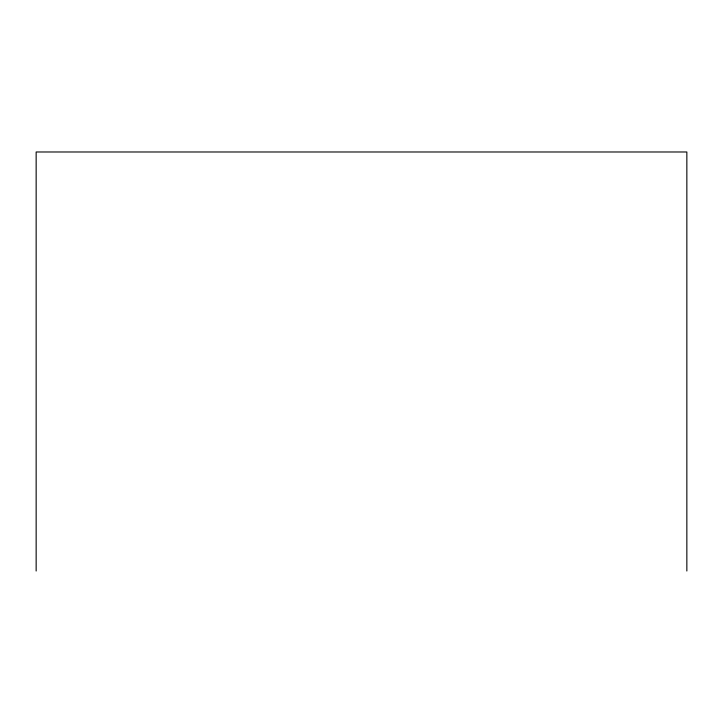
<?xml version="1.0" encoding="UTF-8"?>
<svg xmlns="http://www.w3.org/2000/svg" width="723" height="723" viewBox="0 0 723 723"><rect width="100%" height="100%" fill="white"/><g stroke="black" fill="none" stroke-linecap="round" stroke-linejoin="round"><path stroke-width="1.08" d="M686.85 571.016L686.85 151.984L36.15 151.984L36.15 571.016"/></g></svg>
